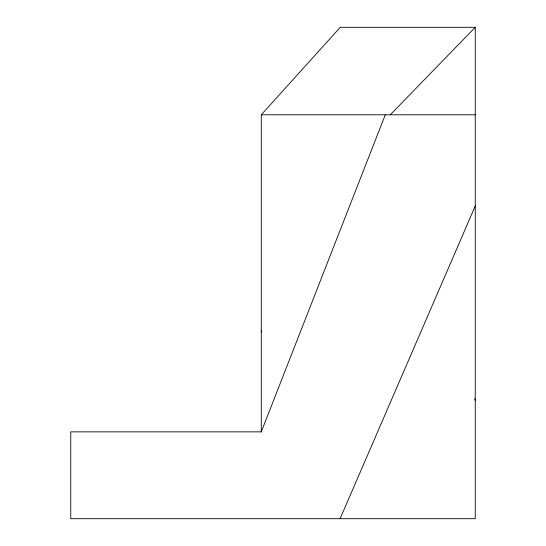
<?xml version="1.0" encoding="UTF-8"?>
<svg xmlns="http://www.w3.org/2000/svg" width="546" height="546" viewBox="0 0 546 546"><rect width="100%" height="100%" fill="white"/><g stroke="black" fill="none" stroke-linecap="round" stroke-linejoin="round"><path stroke-width="0.82" d="M261.275 332.057L261.698 330.405M385.292 114.796L261.275 431.859L261.275 114.796L340.274 27.3L475.245 27.3L475.245 518.7L70.755 518.7L70.755 431.859L261.746 431.859M340.097 518.7L475.245 206.013M390.281 114.796L475.245 27.3M261.275 114.796L475.245 114.796M474.761 398.648L475.245 400.279"/></g></svg>
